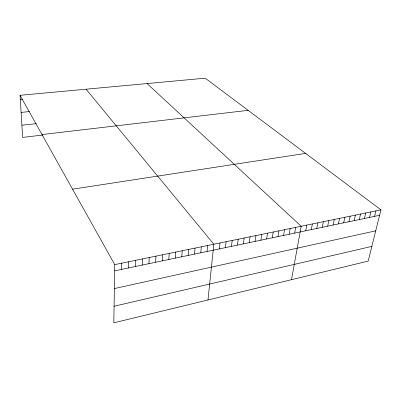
<?xml version="1.0" encoding="UTF-8"?>
<svg xmlns="http://www.w3.org/2000/svg" width="401" height="401" viewBox="0 0 401 401"><rect width="100%" height="100%" fill="white"/><g stroke="black" fill="none" stroke-linecap="round" stroke-linejoin="round"><path stroke-width="0.6" d="M20.05 95.298L114.746 264.62L113.819 322.815L368.203 261.086L380.95 209.848L205.202 78.185L20.05 95.298L22.651 137.408L42.621 135.057M121.623 269.397L121.764 263.176M128.541 267.948L128.721 261.748M135.403 266.51L135.618 260.329M142.2 265.086L142.45 258.921M148.936 263.673L149.227 257.527M155.613 262.269L155.944 256.144M162.235 260.881L162.6 254.775M168.801 259.507L169.197 253.417M175.307 258.139L175.743 252.074M181.763 256.785L182.229 250.735M188.159 255.447L188.66 249.412M194.505 254.114L195.036 248.104M200.791 252.795L201.357 246.8M207.031 251.487L207.628 245.512M207.974 299.968L213.843 244.234L86.065 89.197M219.347 248.906L220.004 242.966M225.432 247.628L226.119 241.708M231.462 246.364L232.179 240.46M237.447 245.111L238.194 239.222M243.377 243.863L244.154 237.993M249.267 242.63L250.069 236.78M255.101 241.407L255.933 235.572M260.891 240.194L261.748 234.374M266.635 238.986L267.517 233.187M272.334 237.793L273.241 232.009M277.983 236.61L278.921 230.841M283.592 235.432L284.55 229.683M289.156 234.264L290.139 228.535M294.67 233.106L295.682 227.392M291.487 279.703L301.181 226.264L147.052 83.558M305.742 230.786L306.8 225.106M311.291 229.623L312.374 223.958M316.8 228.47L317.903 222.821M322.264 227.322L323.391 221.693M327.682 226.184L328.83 220.57M333.056 225.056L334.228 219.462M338.394 223.938L339.587 218.36M343.682 222.831L344.9 217.267M348.935 221.728L350.173 216.184M354.143 220.635L355.401 215.106M359.311 219.553L360.589 214.039M364.444 218.475L365.742 212.976M369.532 217.407L370.85 211.928M374.584 216.35L375.917 210.886M114.079 306.234L371.857 246.389M114.36 288.58L375.732 230.831M114.646 270.86L379.592 215.297M114.746 264.62L380.95 209.848M72.556 189.182L305.582 153.388M42.01 134.561L248.119 110.34M21.9 125.227L36.291 123.638M21.108 112.42L29.534 111.553M20.326 99.729L22.601 99.513"/></g></svg>
